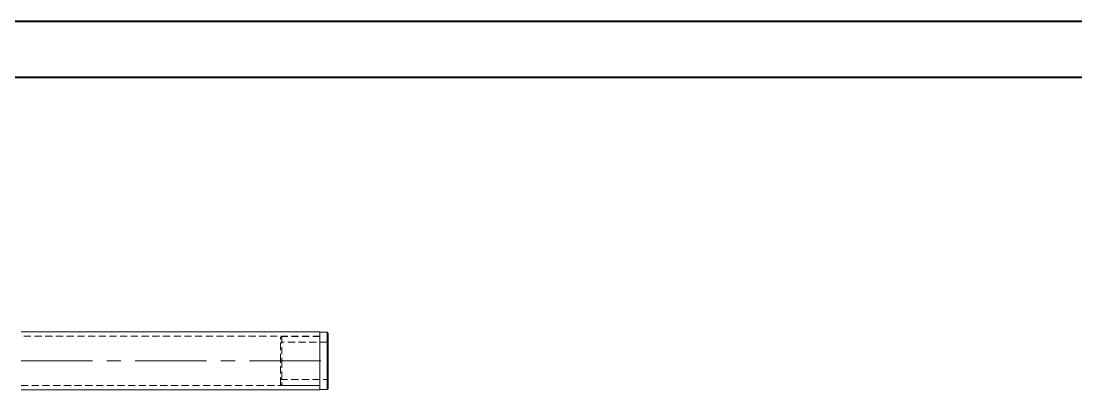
# Model space of a CAD drawing. Header units: millimetres. Extents: x 0 to 3953, y 1 to 2793.
# Drawn here: x 1232 to 2115, y 2484 to 2793 of the extents above; entities that cross this region are included whole.
import ezdxf

# ---------------------------------------------------------------- set-up
doc = ezdxf.new("R2010")
doc.units = ezdxf.units.MM
doc.header["$LTSCALE"] = 4.7
doc.linetypes.add('CENTERX2', pattern=[20.32, 12.7, -2.54, 2.54, -2.54])
doc.linetypes.add('HIDDEN', pattern=[1.905, 1.27, -0.635])
doc.layers.add('SLD-0', color=7, linetype='Continuous', lineweight=15)

msp = doc.modelspace()

# ---------------------------------------------------------------- linework, layer by layer
at = {"color": 7, "linetype": 'Continuous', "lineweight": 40}
for p, q in [((0.371, 2792.809), (3953.071, 2792.809)), ((47.371, 2745.809), (3906.071, 2745.809))]:
    msp.add_line(p, q, dxfattribs=at)
at = {"color": 7, "linetype": 'Continuous', "lineweight": 15}
for p, q in [((1482.144, 2532.893), (1232.144, 2532.893)), ((1482.144, 2532.893), (1482.144, 2484.293)), ((1488.144, 2532.593), (1482.144, 2532.593)), ((1489.144, 2531.593), (1488.144, 2532.593)), ((1488.144, 2484.593), (1488.144, 2532.593)), ((1489.144, 2531.593), (1489.144, 2485.593)), ((1232.144, 2484.293), (1482.144, 2484.293)), ((1482.144, 2484.593), (1488.144, 2484.593)), ((1488.144, 2484.593), (1489.144, 2485.593))]:
    msp.add_line(p, q, dxfattribs=at)
at = {"color": 7, "linetype": 'HIDDEN', "lineweight": 0}
for p, q in [((1482.144, 2529.193), (1232.144, 2529.193)), ((1450.144, 2529.093), (1449.144, 2528.093)), ((1449.144, 2508.593), (1449.144, 2528.093)), ((1488.144, 2524.093), (1449.144, 2524.093)), ((1450.144, 2529.093), (1450.144, 2508.593)), ((1482.144, 2529.093), (1450.144, 2529.093)), ((1489.144, 2525.093), (1488.144, 2524.093)), ((1449.144, 2489.093), (1449.144, 2508.593)), ((1450.144, 2508.593), (1450.144, 2488.093)), ((1449.144, 2493.093), (1488.144, 2493.093)), ((1449.144, 2489.093), (1450.144, 2488.093)), ((1488.144, 2493.093), (1489.144, 2492.093)), ((1232.144, 2487.993), (1482.144, 2487.993)), ((1450.144, 2488.093), (1482.144, 2488.093))]:
    msp.add_line(p, q, dxfattribs=at)
at = {"layer": 'SLD-0', "linetype": 'CENTERX2', "lineweight": 0}
msp.add_line((1232.144, 2508.593), (1491.544, 2508.593), dxfattribs=at)

doc.saveas('drawing.dxf')
